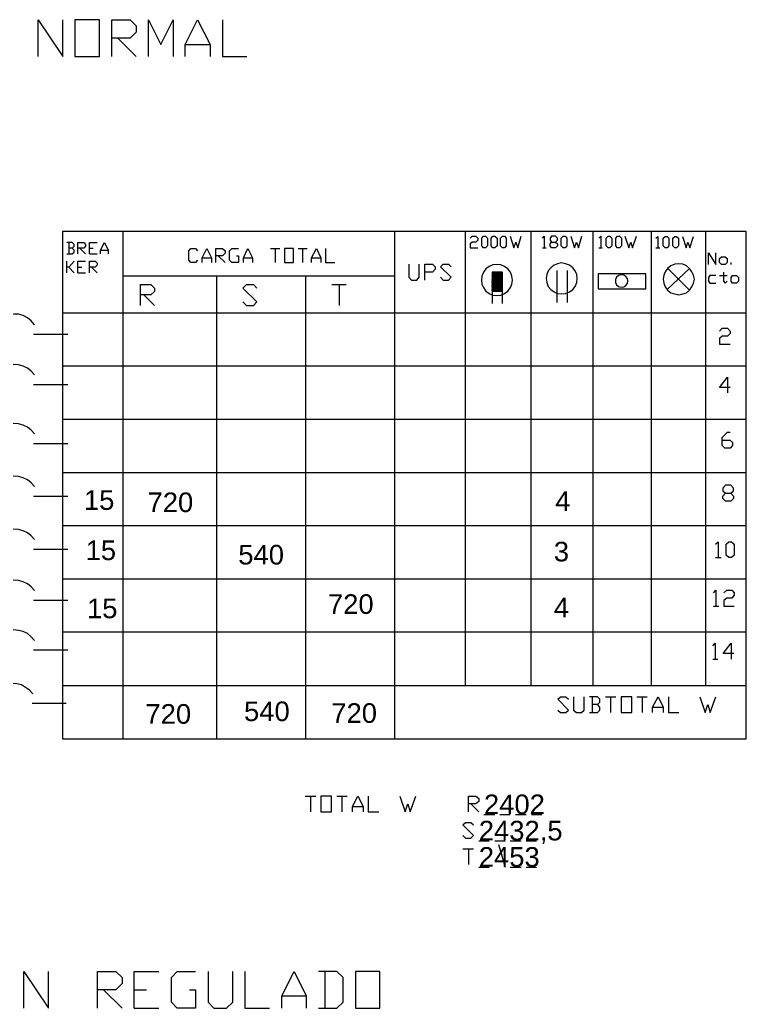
# Model space of a CAD drawing. Header units: millimetres. Extents: x -0.3 to 50, y -1 to 21.3.
# Drawn here: x 9.116 to 12.453, y 16.61 to 21.153 of the extents above; entities that cross this region are included whole.
import ezdxf

# ---------------------------------------------------------------- set-up
doc = ezdxf.new("R2010")
doc.units = ezdxf.units.MM
doc.header["$LTSCALE"] = 0.5
doc.layers.add('TABLA', color=7, linetype='Continuous')
doc.styles.get("Standard").update_dxf_attribs({"font": 'arial.ttf'})

msp = doc.modelspace()

# ---------------------------------------------------------------- linework, layer by layer
at = {"layer": 'TABLA', "color": 7, "linetype": 'Continuous', "lineweight": 18, "true_color": 0x000007}
for p, q in [((9.5663, 21.0684), (9.6506, 20.9841)), ((9.8759, 21.0391), (9.9895, 21.0391)), ((9.5895, 20.1799), (9.5895, 17.8479)), ((10.8371, 20.1799), (10.8371, 17.8479)), ((11.1613, 20.1799), (11.1613, 18.0934)), ((11.4636, 20.1799), (11.4636, 18.0934)), ((11.7475, 20.1799), (11.7475, 18.0934)), ((12.0168, 20.1799), (12.0168, 18.0934)), ((12.2659, 20.1799), (12.2659, 18.0934)), ((9.3404, 20.1286), (9.3404, 20.0773)), ((9.3917, 20.103), (9.4173, 20.0773)), ((9.4356, 20.103), (9.4521, 20.103)), ((9.4869, 20.0938), (9.5217, 20.0938)), ((10.2673, 20.1011), (10.3095, 20.1011)), ((10.2893, 20.1011), (10.2893, 20.037)), ((10.3937, 20.1011), (10.4359, 20.1011)), ((10.4139, 20.1011), (10.4139, 20.037)), ((11.5167, 20.1048), (11.5332, 20.1048)), ((11.775, 20.1048), (11.7915, 20.1048)), ((12.037, 20.1048), (12.0553, 20.1048)), ((9.3312, 19.9894), (9.3312, 20.0425)), ((9.4356, 20.0773), (9.4705, 20.0773)), ((9.9541, 20.059), (9.9962, 20.059)), ((10.0274, 20.0682), (10.0585, 20.037)), ((10.1428, 20.059), (10.1849, 20.059)), ((10.456, 20.059), (10.4982, 20.059)), ((12.3832, 20.0279), (12.3832, 20.037)), ((9.3404, 20.015), (9.366, 19.9894)), ((9.3825, 20.015), (9.4008, 20.015)), ((9.4448, 20.015), (9.4705, 19.9894)), ((11.2859, 19.9931), (11.2877, 19.9931)), ((11.2859, 19.9912), (11.2877, 19.9931)), ((11.2859, 19.9931), (11.2859, 19.8483)), ((11.2859, 19.9894), (11.2877, 19.9912)), ((11.2895, 19.9931), (11.2914, 19.9931)), ((11.2895, 19.9912), (11.2914, 19.9912)), ((11.2914, 19.9912), (11.2932, 19.9931)), ((11.2932, 19.9894), (11.295, 19.9912)), ((11.2969, 19.9912), (11.2969, 19.9931)), ((11.2987, 19.9931), (11.3005, 19.9931)), ((11.2987, 19.9894), (11.3005, 19.9931)), ((11.3005, 19.9912), (11.3024, 19.9931)), ((11.3024, 19.9894), (11.3042, 19.9912)), ((11.306, 19.9931), (11.3079, 19.9931)), ((11.306, 19.9912), (11.3079, 19.9912)), ((11.3079, 19.9931), (11.3097, 19.9931)), ((11.3079, 19.9912), (11.3097, 19.9931)), ((11.3097, 19.9912), (11.3115, 19.9931)), ((11.3097, 19.9894), (11.3115, 19.9912)), ((11.3115, 19.9894), (11.3134, 19.9912)), ((11.3134, 19.9912), (11.3134, 19.9931)), ((11.3152, 19.9931), (11.317, 19.9931)), ((11.3152, 19.9894), (11.317, 19.9931)), ((11.3152, 19.9912), (11.317, 19.9912)), ((11.317, 19.9912), (11.3189, 19.9931)), ((11.3189, 19.9894), (11.3207, 19.9912)), ((11.3225, 19.9912), (11.3225, 19.9931)), ((11.3243, 19.9931), (11.3262, 19.9931)), ((11.3243, 19.9894), (11.3262, 19.9931)), ((11.3262, 19.9912), (11.328, 19.9931)), ((11.3262, 19.9876), (11.328, 19.9912)), ((11.328, 19.9894), (11.3298, 19.9912)), ((11.3298, 19.9912), (11.3298, 19.9931)), ((11.3317, 19.9931), (11.3335, 19.9931)), ((11.3317, 19.9931), (11.3317, 19.8483)), ((11.3317, 19.9912), (11.3335, 19.9912)), ((11.3317, 19.9894), (11.3317, 19.9912)), ((11.5826, 20.0004), (11.5826, 19.8538)), ((11.6303, 20.0004), (11.6303, 19.8538)), ((12.0901, 19.9125), (12.1927, 20.0096)), ((12.0919, 20.0114), (12.1927, 19.9106)), ((9.3825, 19.9894), (9.4173, 19.9894)), ((10.8371, 19.9747), (9.5895, 19.9747)), ((10.02, 19.9747), (10.02, 17.8479)), ((10.4285, 19.9747), (10.4285, 17.8479)), ((11.2859, 19.9857), (11.2877, 19.9857)), ((11.2859, 19.9839), (11.2877, 19.9839)), ((11.2859, 19.9821), (11.2895, 19.9839)), ((11.2859, 19.9802), (11.2877, 19.9821)), ((11.2859, 19.9766), (11.2877, 19.9766)), ((11.2859, 19.9729), (11.2877, 19.9747)), ((11.2859, 19.9711), (11.2877, 19.9729)), ((11.2859, 19.9692), (11.2877, 19.9692)), ((11.2859, 19.9674), (11.2877, 19.9674)), ((11.2859, 19.9656), (11.2895, 19.9674)), ((11.2859, 19.9638), (11.2877, 19.9656)), ((11.2859, 19.9601), (11.2877, 19.9601)), ((11.2859, 19.9564), (11.2859, 19.9583)), ((11.2859, 19.9564), (11.2895, 19.9583)), ((11.2859, 19.9546), (11.2877, 19.9564)), ((11.2859, 19.9509), (11.2877, 19.9528)), ((11.2859, 19.9491), (11.2859, 19.9509)), ((11.2859, 19.9473), (11.2877, 19.9491)), ((11.2859, 19.9436), (11.2877, 19.9473)), ((11.2877, 19.9876), (11.2895, 19.9894)), ((11.2877, 19.9784), (11.2895, 19.9802)), ((11.2877, 19.9766), (11.2895, 19.9766)), ((11.2877, 19.9711), (11.2895, 19.9729)), ((11.2877, 19.9692), (11.2895, 19.9711)), ((11.2877, 19.9619), (11.2895, 19.9638)), ((11.2877, 19.9601), (11.2895, 19.9601)), ((11.2877, 19.9546), (11.2914, 19.9564)), ((11.2877, 19.9528), (11.2895, 19.9546)), ((11.2877, 19.9509), (11.2895, 19.9509)), ((11.2877, 19.9454), (11.2895, 19.9473)), ((11.2877, 19.9418), (11.2895, 19.9454)), ((11.2895, 19.9857), (11.2914, 19.9876)), ((11.2895, 19.9766), (11.2914, 19.9784)), ((11.2895, 19.9747), (11.2914, 19.9747)), ((11.2895, 19.9692), (11.2914, 19.9711)), ((11.2895, 19.9674), (11.2914, 19.9692)), ((11.2895, 19.9656), (11.2914, 19.9656)), ((11.2895, 19.9601), (11.2914, 19.9619)), ((11.2895, 19.9528), (11.2932, 19.9546)), ((11.2895, 19.9509), (11.2914, 19.9528)), ((11.2895, 19.9491), (11.2914, 19.9491)), ((11.2895, 19.9473), (11.2914, 19.9491)), ((11.2895, 19.9436), (11.2914, 19.9454)), ((11.2914, 19.9894), (11.2932, 19.9894)), ((11.2914, 19.9839), (11.2932, 19.9857)), ((11.2914, 19.9747), (11.2932, 19.9766)), ((11.2914, 19.9729), (11.2932, 19.9729)), ((11.2914, 19.9674), (11.2932, 19.9692)), ((11.2914, 19.9656), (11.2932, 19.9674)), ((11.2914, 19.9638), (11.2932, 19.9638)), ((11.2914, 19.9583), (11.2932, 19.9601)), ((11.2914, 19.9509), (11.295, 19.9528)), ((11.2914, 19.9491), (11.2932, 19.9509)), ((11.2914, 19.9473), (11.2932, 19.9473)), ((11.2914, 19.9454), (11.2932, 19.9473)), ((11.2932, 19.9876), (11.295, 19.9876)), ((11.2932, 19.9821), (11.295, 19.9839)), ((11.2932, 19.9729), (11.295, 19.9747)), ((11.2932, 19.9711), (11.295, 19.9711)), ((11.2932, 19.9656), (11.295, 19.9674)), ((11.2932, 19.9638), (11.295, 19.9656)), ((11.2932, 19.9619), (11.295, 19.9619)), ((11.2932, 19.9564), (11.295, 19.9583)), ((11.2932, 19.9491), (11.2969, 19.9509)), ((11.2932, 19.9473), (11.295, 19.9491)), ((11.2932, 19.9454), (11.295, 19.9454)), ((11.2932, 19.9436), (11.295, 19.9454)), ((11.295, 19.9876), (11.2969, 19.9894)), ((11.295, 19.9857), (11.2969, 19.9857)), ((11.295, 19.9802), (11.2969, 19.9821)), ((11.295, 19.9711), (11.2969, 19.9729)), ((11.295, 19.9692), (11.2969, 19.9692)), ((11.295, 19.9638), (11.2969, 19.9656)), ((11.295, 19.9601), (11.2969, 19.9638)), ((11.295, 19.9546), (11.2969, 19.9564)), ((11.295, 19.9473), (11.2987, 19.9491)), ((11.295, 19.9436), (11.2969, 19.9473)), ((11.2969, 19.9857), (11.2987, 19.9876)), ((11.2969, 19.9839), (11.2987, 19.9839)), ((11.2969, 19.9784), (11.2987, 19.9802)), ((11.2969, 19.9692), (11.2987, 19.9711)), ((11.2969, 19.9674), (11.2987, 19.9674)), ((11.2969, 19.9619), (11.2987, 19.9638)), ((11.2969, 19.9583), (11.2987, 19.9619)), ((11.2969, 19.9528), (11.2987, 19.9546)), ((11.2969, 19.9454), (11.3005, 19.9473)), ((11.2969, 19.9418), (11.2987, 19.9454)), ((11.2987, 19.9839), (11.3005, 19.9857)), ((11.2987, 19.9821), (11.3005, 19.9821)), ((11.2987, 19.9766), (11.3005, 19.9784)), ((11.2987, 19.9674), (11.3005, 19.9692)), ((11.2987, 19.9656), (11.3005, 19.9656)), ((11.2987, 19.9601), (11.3005, 19.9619)), ((11.2987, 19.9564), (11.3005, 19.9601)), ((11.2987, 19.9509), (11.3005, 19.9528)), ((11.2987, 19.9436), (11.3024, 19.9454)), ((11.3005, 19.9821), (11.3024, 19.9839)), ((11.3005, 19.9802), (11.3024, 19.9802)), ((11.3005, 19.9747), (11.3024, 19.9766)), ((11.3005, 19.9656), (11.3024, 19.9674)), ((11.3005, 19.9638), (11.3024, 19.9638)), ((11.3005, 19.9583), (11.3024, 19.9601)), ((11.3005, 19.9546), (11.3024, 19.9583)), ((11.3005, 19.9491), (11.3024, 19.9509)), ((11.3024, 19.9802), (11.3042, 19.9821)), ((11.3024, 19.9784), (11.3042, 19.9784)), ((11.3024, 19.9729), (11.3042, 19.9747)), ((11.3024, 19.9692), (11.3042, 19.9729)), ((11.3024, 19.9638), (11.3042, 19.9656)), ((11.3024, 19.9619), (11.3042, 19.9619)), ((11.3024, 19.9564), (11.306, 19.9583)), ((11.3024, 19.9528), (11.3042, 19.9564)), ((11.3024, 19.9473), (11.3042, 19.9491)), ((11.3024, 19.9436), (11.3042, 19.9473)), ((11.3042, 19.9876), (11.306, 19.9894)), ((11.3042, 19.9802), (11.3079, 19.9821)), ((11.3042, 19.9784), (11.306, 19.9802)), ((11.3042, 19.9766), (11.306, 19.9766)), ((11.3042, 19.9711), (11.306, 19.9729)), ((11.3042, 19.9674), (11.306, 19.9711)), ((11.3042, 19.9619), (11.306, 19.9638)), ((11.3042, 19.9601), (11.306, 19.9601)), ((11.3042, 19.9583), (11.306, 19.9601)), ((11.3042, 19.9546), (11.3079, 19.9564)), ((11.3042, 19.9509), (11.306, 19.9546)), ((11.3042, 19.9454), (11.306, 19.9473)), ((11.306, 19.9857), (11.3079, 19.9876)), ((11.306, 19.9784), (11.3097, 19.9802)), ((11.306, 19.9766), (11.3079, 19.9784)), ((11.306, 19.9747), (11.3079, 19.9747)), ((11.306, 19.9729), (11.3079, 19.9747)), ((11.306, 19.9692), (11.3079, 19.9711)), ((11.306, 19.9656), (11.3079, 19.9692)), ((11.306, 19.9619), (11.3097, 19.9638)), ((11.306, 19.9601), (11.3079, 19.9619)), ((11.306, 19.9564), (11.3079, 19.9583)), ((11.306, 19.9528), (11.3097, 19.9546)), ((11.306, 19.9491), (11.3079, 19.9528)), ((11.306, 19.9473), (11.3079, 19.9491)), ((11.306, 19.9454), (11.3079, 19.9454)), ((11.306, 19.9436), (11.3079, 19.9454)), ((11.3079, 19.9894), (11.3097, 19.9894)), ((11.3079, 19.9839), (11.3097, 19.9857)), ((11.3079, 19.9766), (11.3115, 19.9784)), ((11.3079, 19.9747), (11.3097, 19.9766)), ((11.3079, 19.9729), (11.3097, 19.9729)), ((11.3079, 19.9711), (11.3097, 19.9729)), ((11.3079, 19.9674), (11.3097, 19.9692)), ((11.3079, 19.9638), (11.3097, 19.9674)), ((11.3079, 19.9601), (11.3115, 19.9619)), ((11.3079, 19.9583), (11.3097, 19.9601)), ((11.3079, 19.9546), (11.3097, 19.9564)), ((11.3079, 19.9509), (11.3115, 19.9528)), ((11.3079, 19.9473), (11.3097, 19.9509)), ((11.3079, 19.9454), (11.3097, 19.9473)), ((11.3097, 19.9876), (11.3115, 19.9876)), ((11.3097, 19.9821), (11.3115, 19.9839)), ((11.3097, 19.9747), (11.3134, 19.9766)), ((11.3097, 19.9729), (11.3115, 19.9747)), ((11.3097, 19.9711), (11.3115, 19.9711)), ((11.3097, 19.9692), (11.3115, 19.9711)), ((11.3097, 19.9656), (11.3115, 19.9674)), ((11.3097, 19.9619), (11.3115, 19.9656)), ((11.3097, 19.9583), (11.3134, 19.9601)), ((11.3097, 19.9564), (11.3115, 19.9583)), ((11.3097, 19.9528), (11.3115, 19.9546)), ((11.3097, 19.9491), (11.3134, 19.9509)), ((11.3097, 19.9454), (11.3115, 19.9491)), ((11.3097, 19.9436), (11.3115, 19.9454)), ((11.3115, 19.9876), (11.3134, 19.9894)), ((11.3115, 19.9857), (11.3134, 19.9857)), ((11.3115, 19.9802), (11.3134, 19.9821)), ((11.3115, 19.9729), (11.3152, 19.9747)), ((11.3115, 19.9711), (11.3134, 19.9729)), ((11.3115, 19.9692), (11.3134, 19.9692)), ((11.3115, 19.9674), (11.3134, 19.9692)), ((11.3115, 19.9638), (11.3134, 19.9656)), ((11.3115, 19.9601), (11.3134, 19.9638)), ((11.3115, 19.9564), (11.3152, 19.9583)), ((11.3115, 19.9546), (11.3134, 19.9564)), ((11.3115, 19.9509), (11.3134, 19.9528)), ((11.3115, 19.9473), (11.3152, 19.9491)), ((11.3115, 19.9436), (11.3134, 19.9473)), ((11.3134, 19.9876), (11.3152, 19.9894)), ((11.3134, 19.9857), (11.3152, 19.9876)), ((11.3134, 19.9839), (11.3152, 19.9839)), ((11.3134, 19.9784), (11.3152, 19.9802)), ((11.3134, 19.9711), (11.317, 19.9729)), ((11.3134, 19.9692), (11.3152, 19.9711)), ((11.3134, 19.9674), (11.3152, 19.9674)), ((11.3134, 19.9656), (11.3152, 19.9674)), ((11.3134, 19.9619), (11.3152, 19.9638)), ((11.3134, 19.9583), (11.3152, 19.9619)), ((11.3134, 19.9546), (11.317, 19.9564)), ((11.3134, 19.9528), (11.3152, 19.9546)), ((11.3134, 19.9491), (11.3152, 19.9509)), ((11.3134, 19.9454), (11.317, 19.9473)), ((11.3134, 19.9418), (11.3152, 19.9454)), ((11.3152, 19.9857), (11.317, 19.9876)), ((11.3152, 19.9839), (11.317, 19.9857)), ((11.3152, 19.9821), (11.317, 19.9821)), ((11.3152, 19.9766), (11.317, 19.9784)), ((11.3152, 19.9692), (11.3189, 19.9711)), ((11.3152, 19.9674), (11.317, 19.9692)), ((11.3152, 19.9656), (11.317, 19.9656)), ((11.3152, 19.9638), (11.317, 19.9656)), ((11.3152, 19.9601), (11.317, 19.9619)), ((11.3152, 19.9564), (11.317, 19.9601)), ((11.3152, 19.9528), (11.3189, 19.9546)), ((11.3152, 19.9509), (11.317, 19.9528)), ((11.3152, 19.9473), (11.317, 19.9491)), ((11.3152, 19.9436), (11.3189, 19.9454)), ((11.317, 19.9894), (11.3189, 19.9894)), ((11.317, 19.9839), (11.3189, 19.9857)), ((11.317, 19.9821), (11.3189, 19.9839)), ((11.317, 19.9802), (11.3189, 19.9802)), ((11.317, 19.9747), (11.3189, 19.9766)), ((11.317, 19.9674), (11.3207, 19.9692)), ((11.317, 19.9656), (11.3189, 19.9674)), ((11.317, 19.9638), (11.3189, 19.9638)), ((11.317, 19.9619), (11.3189, 19.9638)), ((11.317, 19.9583), (11.3189, 19.9601)), ((11.317, 19.9546), (11.3189, 19.9583)), ((11.317, 19.9509), (11.3207, 19.9528)), ((11.317, 19.9491), (11.3189, 19.9509)), ((11.317, 19.9454), (11.3189, 19.9473)), ((11.3189, 19.9876), (11.3207, 19.9876)), ((11.3189, 19.9821), (11.3207, 19.9839)), ((11.3189, 19.9784), (11.3207, 19.9821)), ((11.3189, 19.9729), (11.3207, 19.9747)), ((11.3189, 19.9656), (11.3225, 19.9674)), ((11.3189, 19.9638), (11.3207, 19.9656)), ((11.3189, 19.9619), (11.3207, 19.9619)), ((11.3189, 19.9601), (11.3207, 19.9619)), ((11.3189, 19.9564), (11.3207, 19.9583)), ((11.3189, 19.9528), (11.3207, 19.9564)), ((11.3189, 19.9491), (11.3225, 19.9509)), ((11.3189, 19.9473), (11.3207, 19.9491)), ((11.3189, 19.9436), (11.3207, 19.9454)), ((11.3207, 19.9876), (11.3225, 19.9894)), ((11.3207, 19.9857), (11.3225, 19.9857)), ((11.3207, 19.9802), (11.3243, 19.9821)), ((11.3207, 19.9766), (11.3225, 19.9802)), ((11.3207, 19.9711), (11.3225, 19.9729)), ((11.3207, 19.9674), (11.3225, 19.9711)), ((11.3207, 19.9638), (11.3243, 19.9656)), ((11.3207, 19.9601), (11.3225, 19.9638)), ((11.3207, 19.9583), (11.3225, 19.9601)), ((11.3207, 19.9509), (11.3225, 19.9546)), ((11.3207, 19.9473), (11.3243, 19.9491)), ((11.3225, 19.9857), (11.3243, 19.9876)), ((11.3225, 19.9839), (11.3243, 19.9839)), ((11.3225, 19.9784), (11.3262, 19.9802)), ((11.3225, 19.9747), (11.3243, 19.9784)), ((11.3225, 19.9692), (11.3243, 19.9711)), ((11.3225, 19.9656), (11.3243, 19.9692)), ((11.3225, 19.9619), (11.3262, 19.9638)), ((11.3225, 19.9583), (11.3243, 19.9619)), ((11.3225, 19.9564), (11.3243, 19.9583)), ((11.3225, 19.9491), (11.3243, 19.9528)), ((11.3225, 19.9454), (11.3243, 19.9454)), ((11.3243, 19.9839), (11.3262, 19.9857)), ((11.3243, 19.9766), (11.328, 19.9784)), ((11.3243, 19.9729), (11.3262, 19.9766)), ((11.3243, 19.9711), (11.3262, 19.9729)), ((11.3243, 19.9674), (11.3262, 19.9692)), ((11.3243, 19.9638), (11.3262, 19.9674)), ((11.3243, 19.9601), (11.328, 19.9619)), ((11.3243, 19.9546), (11.3262, 19.9564)), ((11.3243, 19.9473), (11.3262, 19.9509)), ((11.3243, 19.9454), (11.3262, 19.9473)), ((11.3262, 19.9821), (11.328, 19.9839)), ((11.3262, 19.9747), (11.3298, 19.9766)), ((11.3262, 19.9711), (11.328, 19.9747)), ((11.3262, 19.9692), (11.328, 19.9711)), ((11.3262, 19.9656), (11.328, 19.9674)), ((11.3262, 19.9619), (11.328, 19.9656)), ((11.3262, 19.9583), (11.3298, 19.9601)), ((11.3262, 19.9528), (11.328, 19.9546)), ((11.3262, 19.9454), (11.328, 19.9491)), ((11.3262, 19.9436), (11.328, 19.9454)), ((11.328, 19.9857), (11.3298, 19.9894)), ((11.328, 19.9802), (11.3298, 19.9821)), ((11.328, 19.9766), (11.3298, 19.9784)), ((11.328, 19.9729), (11.3317, 19.9747)), ((11.328, 19.9692), (11.3298, 19.9729)), ((11.328, 19.9674), (11.3298, 19.9692)), ((11.328, 19.9638), (11.3298, 19.9656)), ((11.328, 19.9601), (11.3298, 19.9638)), ((11.328, 19.9564), (11.3317, 19.9583)), ((11.328, 19.9509), (11.3298, 19.9528)), ((11.328, 19.9473), (11.3317, 19.9491)), ((11.328, 19.9436), (11.3298, 19.9473)), ((11.3298, 19.9876), (11.3317, 19.9894)), ((11.3298, 19.9839), (11.3317, 19.9876)), ((11.3298, 19.9802), (11.3317, 19.9821)), ((11.3298, 19.9784), (11.3317, 19.9802)), ((11.3298, 19.9747), (11.3317, 19.9766)), ((11.3298, 19.9711), (11.3317, 19.9729)), ((11.3298, 19.9674), (11.3317, 19.9711)), ((11.3298, 19.9656), (11.3317, 19.9674)), ((11.3298, 19.9619), (11.3317, 19.9619)), ((11.3298, 19.9583), (11.3317, 19.9601)), ((11.3298, 19.9546), (11.3317, 19.9546)), ((11.3298, 19.9491), (11.3317, 19.9509)), ((11.3298, 19.9454), (11.3317, 19.9454)), ((11.3317, 19.9857), (11.3335, 19.9857)), ((11.3317, 19.9821), (11.3317, 19.9839)), ((11.3317, 19.9729), (11.3317, 19.9747)), ((11.3317, 19.9656), (11.3317, 19.9674)), ((11.3317, 19.9638), (11.3335, 19.9638)), ((11.3317, 19.9564), (11.3335, 19.9564)), ((11.3317, 19.9473), (11.3335, 19.9473)), ((12.3301, 19.9766), (12.3649, 19.9766)), ((10.5494, 19.9363), (10.6154, 19.9363)), ((10.5824, 19.9363), (10.5824, 19.8392)), ((11.2859, 19.9418), (11.2877, 19.9436)), ((11.2859, 19.9399), (11.2859, 19.9418)), ((11.2859, 19.9399), (11.2895, 19.9418)), ((11.2859, 19.9381), (11.2877, 19.9399)), ((11.2859, 19.9381), (11.2877, 19.9381)), ((11.2859, 19.9344), (11.2877, 19.9363)), ((11.2859, 19.9326), (11.2859, 19.9344)), ((11.2859, 19.9308), (11.2859, 19.9326)), ((11.2859, 19.9308), (11.2895, 19.9326)), ((11.2859, 19.9271), (11.2877, 19.9308)), ((11.2859, 19.9253), (11.2877, 19.9271)), ((11.2859, 19.9235), (11.2859, 19.9253)), ((11.2859, 19.9235), (11.2895, 19.9253)), ((11.2859, 19.9216), (11.2877, 19.9235)), ((11.2859, 19.9216), (11.2877, 19.9216)), ((11.2859, 19.9198), (11.2877, 19.9198)), ((11.2859, 19.918), (11.2877, 19.9198)), ((11.2859, 19.9161), (11.2877, 19.918)), ((11.2859, 19.9143), (11.2859, 19.9161)), ((11.2859, 19.9143), (11.2895, 19.9161)), ((11.2859, 19.9106), (11.2877, 19.9143)), ((11.2859, 19.9125), (11.2877, 19.9125)), ((11.2859, 19.9088), (11.2877, 19.9106)), ((11.2859, 19.907), (11.2859, 19.9088)), ((11.2859, 19.907), (11.2877, 19.907)), ((11.2859, 19.9051), (11.2877, 19.9051)), ((11.2877, 19.9381), (11.2914, 19.9399)), ((11.2877, 19.9363), (11.2895, 19.9381)), ((11.2877, 19.9344), (11.2895, 19.9344)), ((11.2877, 19.9326), (11.2895, 19.9344)), ((11.2877, 19.9289), (11.2914, 19.9308)), ((11.2877, 19.9253), (11.2895, 19.9289)), ((11.2877, 19.9216), (11.2895, 19.9216)), ((11.2877, 19.9198), (11.2895, 19.9216)), ((11.2877, 19.9161), (11.2895, 19.918)), ((11.2877, 19.9125), (11.2914, 19.9143)), ((11.2877, 19.9088), (11.2895, 19.9125)), ((11.2877, 19.907), (11.2895, 19.9088)), ((11.2895, 19.9399), (11.2914, 19.9436)), ((11.2895, 19.9363), (11.2932, 19.9381)), ((11.2895, 19.9344), (11.2914, 19.9363)), ((11.2895, 19.9308), (11.2914, 19.9326)), ((11.2895, 19.9271), (11.2932, 19.9289)), ((11.2895, 19.9235), (11.2914, 19.9271)), ((11.2895, 19.9216), (11.2914, 19.9235)), ((11.2895, 19.9198), (11.2914, 19.9198)), ((11.2895, 19.918), (11.2914, 19.9198)), ((11.2895, 19.9143), (11.2914, 19.9161)), ((11.2895, 19.9106), (11.2932, 19.9125)), ((11.2895, 19.9051), (11.2914, 19.907)), ((11.2914, 19.9418), (11.2932, 19.9436)), ((11.2914, 19.9381), (11.2932, 19.9418)), ((11.2914, 19.9344), (11.295, 19.9363)), ((11.2914, 19.9326), (11.2932, 19.9344)), ((11.2914, 19.9289), (11.2932, 19.9308)), ((11.2914, 19.9253), (11.295, 19.9271)), ((11.2914, 19.9216), (11.2932, 19.9253)), ((11.2914, 19.9198), (11.2932, 19.9216)), ((11.2914, 19.918), (11.2932, 19.918)), ((11.2914, 19.9161), (11.2932, 19.918)), ((11.2914, 19.9125), (11.2932, 19.9143)), ((11.2914, 19.9088), (11.295, 19.9106)), ((11.2914, 19.9051), (11.2932, 19.9088)), ((11.2932, 19.9399), (11.295, 19.9418)), ((11.2932, 19.9363), (11.295, 19.9399)), ((11.2932, 19.9326), (11.2969, 19.9344)), ((11.2932, 19.9308), (11.295, 19.9326)), ((11.2932, 19.9271), (11.295, 19.9289)), ((11.2932, 19.9198), (11.295, 19.9235)), ((11.2932, 19.918), (11.295, 19.9198)), ((11.2932, 19.9161), (11.295, 19.9161)), ((11.2932, 19.9143), (11.295, 19.9161)), ((11.2932, 19.9106), (11.295, 19.9125)), ((11.2932, 19.9051), (11.295, 19.9051)), ((11.295, 19.9418), (11.2969, 19.9436)), ((11.295, 19.9381), (11.2969, 19.9399)), ((11.295, 19.9344), (11.2969, 19.9381)), ((11.295, 19.9308), (11.2987, 19.9326)), ((11.295, 19.9289), (11.2969, 19.9308)), ((11.295, 19.9253), (11.2969, 19.9271)), ((11.295, 19.918), (11.2969, 19.9216)), ((11.295, 19.9161), (11.2969, 19.918)), ((11.295, 19.9143), (11.2969, 19.9143)), ((11.295, 19.9125), (11.2969, 19.9143)), ((11.295, 19.9088), (11.2969, 19.9106)), ((11.295, 19.9051), (11.295, 19.907)), ((11.2969, 19.9399), (11.2987, 19.9418)), ((11.2969, 19.9363), (11.2987, 19.9381)), ((11.2969, 19.9326), (11.2987, 19.9363)), ((11.2969, 19.9289), (11.3005, 19.9308)), ((11.2969, 19.9235), (11.2987, 19.9253)), ((11.2969, 19.9161), (11.2987, 19.9198)), ((11.2969, 19.9143), (11.2987, 19.9161)), ((11.2969, 19.9125), (11.2987, 19.9125)), ((11.2969, 19.907), (11.2987, 19.9088)), ((11.2987, 19.9399), (11.3005, 19.9436)), ((11.2987, 19.9381), (11.3005, 19.9399)), ((11.2987, 19.9344), (11.3005, 19.9363)), ((11.2987, 19.9308), (11.3005, 19.9344)), ((11.2987, 19.9271), (11.3024, 19.9289)), ((11.2987, 19.9216), (11.3005, 19.9235)), ((11.2987, 19.9143), (11.3005, 19.918)), ((11.2987, 19.9125), (11.3005, 19.9143)), ((11.2987, 19.9106), (11.3005, 19.9106)), ((11.2987, 19.9051), (11.3005, 19.907)), ((11.3005, 19.9418), (11.3042, 19.9436)), ((11.3005, 19.9381), (11.3024, 19.9418)), ((11.3005, 19.9363), (11.3024, 19.9381)), ((11.3005, 19.9326), (11.3024, 19.9344)), ((11.3005, 19.9289), (11.3024, 19.9326)), ((11.3005, 19.9253), (11.3042, 19.9271)), ((11.3005, 19.9198), (11.3024, 19.9216)), ((11.3005, 19.9125), (11.3024, 19.9161)), ((11.3005, 19.9106), (11.3024, 19.9125)), ((11.3005, 19.9088), (11.3024, 19.9088)), ((11.3005, 19.9051), (11.3024, 19.9088)), ((11.3024, 19.9399), (11.306, 19.9418)), ((11.3024, 19.9363), (11.3042, 19.9399)), ((11.3024, 19.9344), (11.3042, 19.9363)), ((11.3024, 19.9271), (11.3042, 19.9308)), ((11.3024, 19.9235), (11.306, 19.9253)), ((11.3024, 19.918), (11.3042, 19.9198)), ((11.3024, 19.9106), (11.3042, 19.9143)), ((11.3024, 19.9088), (11.3042, 19.9106)), ((11.3024, 19.907), (11.3042, 19.907)), ((11.3024, 19.9051), (11.3042, 19.9051)), ((11.3042, 19.9418), (11.306, 19.9436)), ((11.3042, 19.9381), (11.3079, 19.9399)), ((11.3042, 19.9344), (11.306, 19.9381)), ((11.3042, 19.9326), (11.306, 19.9344)), ((11.3042, 19.9253), (11.306, 19.9289)), ((11.3042, 19.9216), (11.306, 19.9216)), ((11.3042, 19.9161), (11.306, 19.918)), ((11.3042, 19.9088), (11.306, 19.9125)), ((11.3042, 19.907), (11.306, 19.9088)), ((11.306, 19.9399), (11.3079, 19.9418)), ((11.306, 19.9363), (11.3097, 19.9381)), ((11.306, 19.9308), (11.3079, 19.9326)), ((11.306, 19.9235), (11.3079, 19.9253)), ((11.306, 19.9216), (11.3079, 19.9235)), ((11.306, 19.9198), (11.3079, 19.9198)), ((11.306, 19.9143), (11.3079, 19.9161)), ((11.306, 19.9051), (11.3079, 19.907)), ((11.3079, 19.9436), (11.3097, 19.9436)), ((11.3079, 19.9418), (11.3097, 19.9436)), ((11.3079, 19.9381), (11.3097, 19.9399)), ((11.3079, 19.9344), (11.3115, 19.9363)), ((11.3079, 19.9289), (11.3097, 19.9308)), ((11.3079, 19.9271), (11.3097, 19.9271)), ((11.3079, 19.9216), (11.3097, 19.9235)), ((11.3079, 19.9198), (11.3097, 19.9216)), ((11.3079, 19.918), (11.3097, 19.918)), ((11.3079, 19.9125), (11.3097, 19.9143)), ((11.3079, 19.9051), (11.3097, 19.907)), ((11.3097, 19.9418), (11.3115, 19.9418)), ((11.3097, 19.9399), (11.3115, 19.9418)), ((11.3097, 19.9363), (11.3115, 19.9381)), ((11.3097, 19.9326), (11.3134, 19.9344)), ((11.3097, 19.9271), (11.3115, 19.9289)), ((11.3097, 19.9253), (11.3115, 19.9253)), ((11.3097, 19.9198), (11.3115, 19.9216)), ((11.3097, 19.918), (11.3115, 19.9198)), ((11.3097, 19.9161), (11.3115, 19.9161)), ((11.3097, 19.9106), (11.3115, 19.9125)), ((11.3097, 19.9051), (11.3115, 19.9051)), ((11.3115, 19.9418), (11.3134, 19.9436)), ((11.3115, 19.9399), (11.3134, 19.9399)), ((11.3115, 19.9381), (11.3134, 19.9399)), ((11.3115, 19.9344), (11.3134, 19.9363)), ((11.3115, 19.9308), (11.3152, 19.9326)), ((11.3115, 19.9253), (11.3134, 19.9271)), ((11.3115, 19.9235), (11.3134, 19.9235)), ((11.3115, 19.918), (11.3134, 19.9198)), ((11.3115, 19.9161), (11.3134, 19.918)), ((11.3115, 19.9143), (11.3134, 19.9143)), ((11.3115, 19.9088), (11.3134, 19.9106)), ((11.3115, 19.9051), (11.3134, 19.9051)), ((11.3134, 19.9399), (11.3152, 19.9418)), ((11.3134, 19.9381), (11.3152, 19.9381)), ((11.3134, 19.9363), (11.3152, 19.9381)), ((11.3134, 19.9326), (11.3152, 19.9344)), ((11.3134, 19.9289), (11.317, 19.9308)), ((11.3134, 19.9235), (11.3152, 19.9253)), ((11.3134, 19.9216), (11.3152, 19.9216)), ((11.3134, 19.9161), (11.3152, 19.918)), ((11.3134, 19.9143), (11.3152, 19.9161)), ((11.3134, 19.9125), (11.3152, 19.9125)), ((11.3134, 19.907), (11.3152, 19.9088)), ((11.3152, 19.9399), (11.317, 19.9436)), ((11.3152, 19.9381), (11.317, 19.9399)), ((11.3152, 19.9363), (11.317, 19.9363)), ((11.3152, 19.9344), (11.317, 19.9363)), ((11.3152, 19.9308), (11.317, 19.9326)), ((11.3152, 19.9271), (11.3189, 19.9289)), ((11.3152, 19.9216), (11.317, 19.9235)), ((11.3152, 19.9198), (11.317, 19.9198)), ((11.3152, 19.9143), (11.317, 19.9161)), ((11.3152, 19.9125), (11.317, 19.9143)), ((11.3152, 19.9051), (11.317, 19.907)), ((11.317, 19.9381), (11.3189, 19.9418)), ((11.317, 19.9363), (11.3189, 19.9381)), ((11.317, 19.9344), (11.3189, 19.9344)), ((11.317, 19.9326), (11.3189, 19.9344)), ((11.317, 19.9289), (11.3189, 19.9308)), ((11.317, 19.9253), (11.3207, 19.9271)), ((11.317, 19.9198), (11.3189, 19.9216)), ((11.317, 19.918), (11.3189, 19.918)), ((11.317, 19.9125), (11.3189, 19.9143)), ((11.317, 19.9106), (11.3189, 19.9125)), ((11.317, 19.9051), (11.3189, 19.9088)), ((11.3189, 19.9363), (11.3207, 19.9399)), ((11.3189, 19.9344), (11.3207, 19.9363)), ((11.3189, 19.9326), (11.3207, 19.9326)), ((11.3189, 19.9308), (11.3207, 19.9326)), ((11.3189, 19.9271), (11.3207, 19.9289)), ((11.3189, 19.918), (11.3207, 19.9198)), ((11.3189, 19.9161), (11.3207, 19.9161)), ((11.3189, 19.9106), (11.3207, 19.9125)), ((11.3189, 19.9088), (11.3207, 19.9106)), ((11.3189, 19.9051), (11.3207, 19.9051)), ((11.3207, 19.9418), (11.3225, 19.9436)), ((11.3207, 19.9344), (11.3225, 19.9381)), ((11.3207, 19.9326), (11.3225, 19.9344)), ((11.3207, 19.9308), (11.3225, 19.9308)), ((11.3207, 19.9253), (11.3225, 19.9271)), ((11.3207, 19.9161), (11.3225, 19.918)), ((11.3207, 19.9143), (11.3225, 19.9143)), ((11.3207, 19.9088), (11.3225, 19.9106)), ((11.3207, 19.9051), (11.3207, 19.907)), ((11.3225, 19.9399), (11.3243, 19.9418)), ((11.3225, 19.9326), (11.3243, 19.9363)), ((11.3225, 19.9308), (11.3243, 19.9326)), ((11.3225, 19.9289), (11.3243, 19.9289)), ((11.3225, 19.9235), (11.3243, 19.9253)), ((11.3225, 19.9143), (11.3243, 19.9161)), ((11.3225, 19.907), (11.3243, 19.9088)), ((11.3243, 19.9436), (11.3262, 19.9436)), ((11.3243, 19.9381), (11.3262, 19.9399)), ((11.3243, 19.9289), (11.3262, 19.9308)), ((11.3243, 19.9271), (11.3262, 19.9271)), ((11.3243, 19.9216), (11.3262, 19.9235)), ((11.3243, 19.9125), (11.3262, 19.9143)), ((11.3243, 19.9051), (11.3262, 19.907)), ((11.3262, 19.9418), (11.328, 19.9418)), ((11.3262, 19.9363), (11.328, 19.9381)), ((11.3262, 19.9271), (11.328, 19.9289)), ((11.3262, 19.9253), (11.328, 19.9253)), ((11.3262, 19.9198), (11.328, 19.9216)), ((11.3262, 19.9106), (11.328, 19.9125)), ((11.328, 19.9418), (11.3298, 19.9436)), ((11.328, 19.9399), (11.3298, 19.9399)), ((11.328, 19.9344), (11.3298, 19.9363)), ((11.328, 19.9308), (11.3317, 19.9326)), ((11.328, 19.9253), (11.3298, 19.9271)), ((11.328, 19.9235), (11.3298, 19.9235)), ((11.328, 19.918), (11.3298, 19.9198)), ((11.328, 19.9088), (11.3298, 19.9106)), ((11.328, 19.9051), (11.3298, 19.9051)), ((11.3298, 19.9418), (11.3317, 19.9436)), ((11.3298, 19.9399), (11.3317, 19.9418)), ((11.3298, 19.9381), (11.3317, 19.9381)), ((11.3298, 19.9326), (11.3317, 19.9344)), ((11.3298, 19.9289), (11.3317, 19.9289)), ((11.3298, 19.9235), (11.3317, 19.9253)), ((11.3298, 19.9216), (11.3317, 19.9216)), ((11.3298, 19.9161), (11.3317, 19.918)), ((11.3298, 19.9143), (11.3317, 19.9161)), ((11.3298, 19.907), (11.3317, 19.9088)), ((11.3298, 19.9051), (11.3317, 19.907)), ((11.3317, 19.9399), (11.3335, 19.9399)), ((11.3317, 19.9381), (11.3335, 19.9381)), ((11.3317, 19.9308), (11.3335, 19.9308)), ((11.3317, 19.9216), (11.3335, 19.9216)), ((11.3317, 19.9143), (11.3335, 19.9143)), ((11.3317, 19.9125), (11.3335, 19.9125)), ((11.3317, 19.9051), (11.3335, 19.9051)), ((9.6848, 19.8886), (9.7342, 19.8392)), ((9.3111, 19.8062), (12.4528, 19.8062)), ((9.1792, 19.7073), (9.3367, 19.7073)), ((9.3111, 19.5626), (12.4528, 19.5626)), ((9.1792, 19.4765), (9.3367, 19.4765)), ((9.3111, 19.3171), (12.4528, 19.3171)), ((9.1792, 19.2053), (9.3367, 19.2053)), ((9.3111, 19.0716), (12.4528, 19.0716)), ((9.1792, 18.9635), (9.3367, 18.9635)), ((9.3111, 18.828), (12.4528, 18.828)), ((9.1792, 18.7199), (9.3367, 18.7199)), ((12.3117, 18.6814), (12.3374, 18.6814)), ((9.3111, 18.5825), (12.4528, 18.5825)), ((9.1792, 18.4854), (9.3367, 18.4854)), ((12.3026, 18.4579), (12.3264, 18.4579)), ((9.3111, 18.3388), (12.4528, 18.3388)), ((9.1792, 18.2564), (9.3367, 18.2564)), ((12.2989, 18.2143), (12.3227, 18.2143)), ((9.3111, 18.0934), (12.4528, 18.0934)), ((11.7457, 18.0402), (11.7457, 17.9688)), ((11.8061, 18.0402), (11.8538, 18.0402)), ((11.83, 18.0402), (11.83, 17.9688)), ((11.9509, 18.0402), (11.9985, 18.0402)), ((11.9747, 18.0402), (11.9747, 17.9688)), ((9.1719, 18.0109), (9.3294, 18.0109)), ((12.0223, 17.9926), (12.0718, 17.9926)), ((9.3294, 17.8479), (11.764, 17.8479)), ((10.4273, 17.5841), (10.4749, 17.5841)), ((10.4511, 17.5841), (10.4511, 17.5127)), ((10.572, 17.5841), (10.6197, 17.5841)), ((10.5958, 17.5841), (10.5958, 17.5127)), ((11.1875, 17.5493), (11.2242, 17.5127)), ((10.6435, 17.5365), (10.6929, 17.5365)), ((11.248, 17.4998), (11.2975, 17.4998)), ((11.3213, 17.4998), (11.3689, 17.4998)), ((11.3927, 17.4998), (11.4422, 17.4998)), ((11.466, 17.4998), (11.5136, 17.4998)), ((11.2242, 17.3789), (11.2718, 17.3789)), ((11.2975, 17.3789), (11.3451, 17.3789)), ((11.3143, 17.3626), (11.3451, 17.258)), ((11.3689, 17.3789), (11.4184, 17.3789)), ((11.4422, 17.3789), (11.4898, 17.3789)), ((11.1509, 17.3423), (11.2004, 17.3423)), ((11.1766, 17.3423), (11.1766, 17.2708)), ((11.2242, 17.258), (11.2718, 17.258)), ((11.3689, 17.258), (11.4184, 17.258)), ((11.4422, 17.258), (11.4898, 17.258)), ((10.5171, 16.7781), (10.5171, 16.6095)), ((9.5004, 16.6938), (9.5865, 16.6095)), ((9.6414, 16.6938), (9.6982, 16.6938)), ((10.3192, 16.6663), (10.431, 16.6663)), ((9.6414, 16.6095), (9.755, 16.6095))]:
    msp.add_line(p, q, dxfattribs=at)
for points in [[(9.1999, 20.9841), (9.1999, 21.1527), (9.3135, 20.9841), (9.3135, 21.1527)], [(9.5388, 20.9841), (9.5388, 21.1527), (9.6231, 21.1527), (9.6506, 21.1252), (9.6506, 21.0959), (9.6231, 21.0684), (9.5388, 21.0684)], [(9.7074, 20.9841), (9.7074, 21.1527), (9.7642, 21.0391), (9.8209, 21.1527), (9.8209, 20.9841)], [(9.8759, 20.9841), (9.8759, 21.0391), (9.9327, 21.1527), (9.9895, 21.0391), (9.9895, 20.9841)], [(10.0463, 21.1527), (10.0463, 20.9841), (10.158, 20.9841)], [(9.3569, 20.103), (9.366, 20.1121), (9.366, 20.1195), (9.3569, 20.1286), (9.3312, 20.1286)], [(9.3825, 20.0773), (9.3825, 20.1286), (9.41, 20.1286), (9.4173, 20.1195), (9.4173, 20.1121), (9.41, 20.103), (9.3825, 20.103)], [(9.4356, 20.0773), (9.4356, 20.1286), (9.4705, 20.1286)], [(9.4869, 20.0773), (9.4869, 20.0938), (9.5053, 20.1286), (9.5217, 20.0938), (9.5217, 20.0773)], [(11.1851, 20.1488), (11.1943, 20.1579), (11.2108, 20.1579), (11.2199, 20.1488), (11.2199, 20.1396), (11.2108, 20.1305), (11.1943, 20.1305), (11.1851, 20.1231), (11.1851, 20.1048), (11.2199, 20.1048)], [(11.3683, 20.1579), (11.3848, 20.1048), (11.394, 20.1305), (11.4031, 20.1048), (11.4196, 20.1579)], [(11.5167, 20.1488), (11.524, 20.1579), (11.524, 20.1048)], [(11.5588, 20.1048), (11.5515, 20.114), (11.5515, 20.1231), (11.5588, 20.1305), (11.5772, 20.1305), (11.5863, 20.1396), (11.5863, 20.1488), (11.5772, 20.1579), (11.5588, 20.1579), (11.5515, 20.1488), (11.5515, 20.1396), (11.5588, 20.1305)], [(11.5772, 20.1305), (11.5863, 20.1231), (11.5863, 20.114), (11.5772, 20.1048), (11.5588, 20.1048)], [(11.6468, 20.1579), (11.6633, 20.1048), (11.6724, 20.1305), (11.6816, 20.1048), (11.6981, 20.1579)], [(11.775, 20.1488), (11.7842, 20.1579), (11.7842, 20.1048)], [(11.8959, 20.1579), (11.9142, 20.1048), (11.9234, 20.1305), (11.9307, 20.1048), (11.949, 20.1579)], [(12.037, 20.1488), (12.0461, 20.1561), (12.0461, 20.1048)], [(12.1597, 20.1561), (12.1762, 20.1048), (12.1853, 20.1305), (12.1945, 20.1048), (12.211, 20.1561)], [(9.3312, 20.0773), (9.3569, 20.0773), (9.366, 20.0847), (9.366, 20.0938), (9.3569, 20.103), (9.3404, 20.103)], [(9.9321, 20.048), (9.9229, 20.037), (9.901, 20.037), (9.8918, 20.048), (9.8918, 20.0902), (9.901, 20.1011), (9.9229, 20.1011), (9.9321, 20.0902)], [(9.9541, 20.037), (9.9541, 20.059), (9.9742, 20.1011), (9.9962, 20.059), (9.9962, 20.037)], [(10.0164, 20.037), (10.0164, 20.1011), (10.0475, 20.1011), (10.0585, 20.0902), (10.0585, 20.0792), (10.0475, 20.0682), (10.0164, 20.0682)], [(10.1116, 20.0682), (10.1208, 20.0682), (10.1208, 20.037), (10.0896, 20.037), (10.0786, 20.048), (10.0786, 20.0902), (10.0896, 20.1011), (10.1208, 20.1011)], [(10.1428, 20.037), (10.1428, 20.059), (10.1629, 20.1011), (10.1849, 20.059), (10.1849, 20.037)], [(10.456, 20.037), (10.456, 20.059), (10.478, 20.1011), (10.4982, 20.059), (10.4982, 20.037)], [(10.5201, 20.1011), (10.5201, 20.037), (10.5623, 20.037)], [(12.2788, 20.0279), (12.2788, 20.081), (12.3136, 20.0279), (12.3136, 20.081)], [(9.366, 20.0425), (9.3404, 20.015), (9.3312, 20.015)], [(9.3825, 19.9894), (9.3825, 20.0425), (9.4173, 20.0425)], [(9.4356, 19.9894), (9.4356, 20.0425), (9.4613, 20.0425), (9.4705, 20.0334), (9.4705, 20.0242), (9.4613, 20.015), (9.4356, 20.015)], [(10.903, 20.0297), (10.903, 19.9692), (10.9158, 19.9564), (10.9396, 19.9564), (10.9506, 19.9692), (10.9506, 20.0297)], [(10.9763, 19.9564), (10.9763, 20.0297), (11.0111, 20.0297), (11.0239, 20.0169), (11.0239, 20.0059), (11.0111, 19.9931), (10.9763, 19.9931)], [(11.0477, 19.9692), (11.0606, 19.9564), (11.0844, 19.9564), (11.0972, 19.9692), (11.0477, 20.0169), (11.0606, 20.0297), (11.0844, 20.0297), (11.0972, 20.0169)], [(11.2859, 19.9876), (11.2877, 19.9894), (11.2914, 19.9931)], [(11.2877, 19.9857), (11.2895, 19.9876), (11.2932, 19.9912), (11.295, 19.9931)], [(11.2895, 19.9839), (11.2914, 19.9857), (11.295, 19.9894), (11.2969, 19.9912)], [(11.3005, 19.9876), (11.3024, 19.9912), (11.3042, 19.9931)], [(11.3024, 19.9857), (11.3042, 19.9894), (11.3079, 19.9912)], [(11.317, 19.9876), (11.3189, 19.9912), (11.3207, 19.9931)], [(11.3189, 19.9857), (11.3207, 19.9894), (11.3243, 19.9912)], [(12.3484, 19.9931), (12.3484, 19.9509), (12.3557, 19.9418), (12.3649, 19.9509)], [(11.2859, 19.9784), (11.2877, 19.9802), (11.2914, 19.9821)], [(11.2859, 19.9747), (11.2895, 19.9784), (11.2932, 19.9802)], [(11.2859, 19.9619), (11.2877, 19.9638), (11.2914, 19.9656)], [(11.2859, 19.9473), (11.2859, 19.9491), (11.2895, 19.9509)], [(11.2877, 19.9583), (11.2895, 19.9619), (11.2932, 19.9638)], [(11.2895, 19.9729), (11.2914, 19.9766), (11.295, 19.9784)], [(11.2895, 19.9564), (11.2914, 19.9601), (11.295, 19.9619)], [(11.2914, 19.9821), (11.2932, 19.9839), (11.2969, 19.9876), (11.2987, 19.9894)], [(11.2914, 19.9711), (11.2932, 19.9747), (11.2969, 19.9766)], [(11.2914, 19.9546), (11.2932, 19.9583), (11.2969, 19.9601)], [(11.2932, 19.9784), (11.295, 19.9821), (11.2987, 19.9857), (11.3005, 19.9876)], [(11.2932, 19.9692), (11.295, 19.9729), (11.2987, 19.9747)], [(11.2932, 19.9528), (11.295, 19.9564), (11.2987, 19.9583)], [(11.295, 19.9766), (11.2969, 19.9802), (11.3005, 19.9839), (11.3024, 19.9857)], [(11.295, 19.9674), (11.2969, 19.9711), (11.3005, 19.9729)], [(11.295, 19.9509), (11.2969, 19.9546), (11.3005, 19.9564)], [(11.2969, 19.9747), (11.2987, 19.9784), (11.3024, 19.9821), (11.306, 19.9839)], [(11.2969, 19.9656), (11.2987, 19.9692), (11.3024, 19.9711)], [(11.2969, 19.9491), (11.2987, 19.9528), (11.3024, 19.9546)], [(11.2987, 19.9729), (11.3005, 19.9766), (11.3042, 19.9784)], [(11.2987, 19.9638), (11.3005, 19.9674), (11.3042, 19.9692)], [(11.2987, 19.9473), (11.3005, 19.9509), (11.3042, 19.9528)], [(11.3005, 19.9711), (11.3024, 19.9747), (11.306, 19.9766)], [(11.3005, 19.9619), (11.3024, 19.9656), (11.306, 19.9674)], [(11.3005, 19.9454), (11.3024, 19.9491), (11.306, 19.9509)], [(11.3024, 19.9601), (11.3042, 19.9638), (11.3079, 19.9656)], [(11.3042, 19.9839), (11.306, 19.9876), (11.3097, 19.9894)], [(11.306, 19.9821), (11.3079, 19.9857), (11.3115, 19.9876)], [(11.3079, 19.9802), (11.3097, 19.9839), (11.3134, 19.9857)], [(11.3097, 19.9784), (11.3115, 19.9821), (11.3152, 19.9839)], [(11.3115, 19.9766), (11.3134, 19.9802), (11.317, 19.9821)], [(11.3134, 19.9747), (11.3152, 19.9784), (11.3189, 19.9802)], [(11.3152, 19.9729), (11.317, 19.9766), (11.3207, 19.9784)], [(11.317, 19.9711), (11.3189, 19.9747), (11.3225, 19.9766)], [(11.317, 19.9418), (11.3207, 19.9436), (11.3225, 19.9473)], [(11.3189, 19.9692), (11.3207, 19.9729), (11.3243, 19.9747)], [(11.3189, 19.9399), (11.3225, 19.9418), (11.3243, 19.9454)], [(11.3207, 19.9839), (11.3225, 19.9876), (11.3262, 19.9894)], [(11.3207, 19.9546), (11.3243, 19.9564), (11.3262, 19.9601)], [(11.3225, 19.9821), (11.3243, 19.9857), (11.328, 19.9876)], [(11.3225, 19.9528), (11.3262, 19.9546), (11.328, 19.9583)], [(11.3243, 19.9802), (11.3262, 19.9839), (11.3298, 19.9857)], [(11.3243, 19.9509), (11.328, 19.9528), (11.3298, 19.9564)], [(11.3262, 19.9784), (11.328, 19.9821), (11.3317, 19.9839)], [(11.3262, 19.9491), (11.3298, 19.9509), (11.3317, 19.9528)], [(12.3136, 19.9766), (12.2861, 19.9766), (12.2788, 19.9674), (12.2788, 19.9509), (12.2861, 19.9418), (12.3136, 19.9418)], [(9.6701, 19.8392), (9.6701, 19.9363), (9.7178, 19.9363), (9.7342, 19.9198), (9.7342, 19.9033), (9.7178, 19.8886), (9.6701, 19.8886)], [(10.1409, 19.8557), (10.1574, 19.8392), (10.1886, 19.8392), (10.205, 19.8557), (10.1409, 19.9198), (10.1574, 19.9363), (10.1886, 19.9363), (10.205, 19.9198)], [(11.2877, 19.9051), (11.2895, 19.907), (11.2914, 19.9106)], [(11.2932, 19.9235), (11.2969, 19.9253), (11.2987, 19.9289)], [(11.2932, 19.907), (11.2969, 19.9088), (11.2987, 19.9125)], [(11.295, 19.9216), (11.2987, 19.9235), (11.3005, 19.9271)], [(11.2969, 19.9198), (11.3005, 19.9216), (11.3024, 19.9253)], [(11.2969, 19.9051), (11.2987, 19.907), (11.3005, 19.9106)], [(11.2987, 19.918), (11.3024, 19.9198), (11.3042, 19.9235)], [(11.3005, 19.9161), (11.3042, 19.918), (11.306, 19.9216)], [(11.3024, 19.9308), (11.306, 19.9326), (11.3079, 19.9363)], [(11.3024, 19.9143), (11.306, 19.9161), (11.3079, 19.9198)], [(11.3042, 19.9289), (11.3079, 19.9308), (11.3097, 19.9344)], [(11.3042, 19.9125), (11.3079, 19.9143), (11.3097, 19.918)], [(11.3042, 19.9051), (11.306, 19.907), (11.3079, 19.9088)], [(11.306, 19.9271), (11.3097, 19.9289), (11.3115, 19.9326)], [(11.306, 19.9106), (11.3097, 19.9125), (11.3115, 19.9161)], [(11.3079, 19.9253), (11.3115, 19.9271), (11.3134, 19.9308)], [(11.3079, 19.9088), (11.3115, 19.9106), (11.3134, 19.9143)], [(11.3097, 19.9235), (11.3134, 19.9253), (11.3152, 19.9289)], [(11.3097, 19.907), (11.3134, 19.9088), (11.3152, 19.9125)], [(11.3115, 19.9216), (11.3152, 19.9235), (11.317, 19.9271)], [(11.3134, 19.9198), (11.317, 19.9216), (11.3189, 19.9253)], [(11.3134, 19.9051), (11.3152, 19.907), (11.317, 19.9106)], [(11.3152, 19.918), (11.3189, 19.9198), (11.3207, 19.9235)], [(11.317, 19.9161), (11.3207, 19.918), (11.3225, 19.9216)], [(11.3189, 19.9235), (11.3225, 19.9253), (11.3262, 19.9289), (11.328, 19.9326)], [(11.3189, 19.9143), (11.3225, 19.9161), (11.3243, 19.9198)], [(11.3207, 19.9381), (11.3243, 19.9399), (11.3262, 19.9436)], [(11.3207, 19.9289), (11.3243, 19.9308), (11.3262, 19.9344)], [(11.3207, 19.9216), (11.3243, 19.9235), (11.328, 19.9271), (11.3298, 19.9308)], [(11.3207, 19.9125), (11.3243, 19.9143), (11.3262, 19.918)], [(11.3207, 19.907), (11.3225, 19.9088), (11.3262, 19.9125), (11.328, 19.9161)], [(11.3225, 19.9363), (11.3262, 19.9381), (11.328, 19.9418)], [(11.3225, 19.9051), (11.3243, 19.907), (11.328, 19.9106), (11.3298, 19.9143)], [(11.3243, 19.9344), (11.328, 19.9363), (11.3298, 19.9399)], [(11.3243, 19.9198), (11.3262, 19.9216), (11.3298, 19.9253), (11.3317, 19.9271)], [(11.3262, 19.9326), (11.3298, 19.9344), (11.3317, 19.9363)], [(11.3262, 19.918), (11.328, 19.9198), (11.3317, 19.9235)], [(11.3262, 19.9051), (11.3298, 19.9088), (11.3317, 19.9106)], [(11.328, 19.9161), (11.3298, 19.918), (11.3317, 19.9198)], [(9.1828, 19.7513), (9.1682, 19.7696), (9.1517, 19.7824), (9.1315, 19.7934), (9.1096, 19.7989), (9.0876, 19.7989), (9.0656, 19.7952), (9.0454, 19.7879), (9.0271, 19.7769), (9.0106, 19.7604), (8.9997, 19.7421), (8.9905, 19.7219)], [(12.3301, 19.7219), (12.3429, 19.7348), (12.3667, 19.7348), (12.3795, 19.7219), (12.3795, 19.711), (12.3667, 19.6981), (12.3429, 19.6981), (12.3301, 19.6871), (12.3301, 19.6615), (12.3795, 19.6615)], [(9.1828, 19.5204), (9.1682, 19.5369), (9.1517, 19.5516), (9.1315, 19.5607), (9.1096, 19.5662), (9.0876, 19.5681), (9.0656, 19.5644), (9.0454, 19.5571), (9.0271, 19.5442), (9.0106, 19.5296), (8.9997, 19.5113), (8.9905, 19.4911)], [(12.3795, 19.4618), (12.3301, 19.4618), (12.3667, 19.5094), (12.3667, 19.438)], [(9.1828, 19.2493), (9.1682, 19.2658), (9.1517, 19.2805), (9.1315, 19.2896), (9.1096, 19.2951), (9.0876, 19.2969), (9.0656, 19.2933), (9.0454, 19.2859), (9.0271, 19.2731), (9.0106, 19.2585), (8.9997, 19.2401), (8.9905, 19.22)], [(12.3429, 19.22), (12.3795, 19.22), (12.3905, 19.209), (12.3905, 19.1962), (12.3795, 19.1834), (12.3539, 19.1834), (12.3429, 19.1962), (12.3429, 19.2328), (12.3667, 19.2566), (12.3795, 19.2566)], [(9.1828, 19.0075), (9.1682, 19.024), (9.1517, 19.0386), (9.1315, 19.0478), (9.1096, 19.0533), (9.0876, 19.0551), (9.0656, 19.0515), (9.0454, 19.0441), (9.0271, 19.0313), (9.0106, 19.0167), (8.9997, 18.9983), (8.9905, 18.9782)], [(12.3575, 18.9397), (12.3447, 18.9525), (12.3447, 18.9635), (12.3575, 18.9764), (12.3814, 18.9764), (12.3942, 18.9873), (12.3942, 19.0002), (12.3814, 19.013), (12.3575, 19.013), (12.3447, 19.0002), (12.3447, 18.9873), (12.3575, 18.9764)], [(12.3814, 18.9764), (12.3942, 18.9635), (12.3942, 18.9525), (12.3814, 18.9397), (12.3575, 18.9397)], [(9.1828, 18.7639), (9.1682, 18.7803), (9.1517, 18.795), (9.1315, 18.8042), (9.1096, 18.8096), (9.0876, 18.8115), (9.0656, 18.8078), (9.0454, 18.8005), (9.0271, 18.7877), (9.0106, 18.773), (8.9997, 18.7547), (8.9905, 18.7345)], [(12.3117, 18.7419), (12.3246, 18.7529), (12.3246, 18.6814)], [(9.1828, 18.5294), (9.1682, 18.5459), (9.1517, 18.5605), (9.1315, 18.5697), (9.1096, 18.5752), (9.0876, 18.577), (9.0656, 18.5733), (9.0454, 18.566), (9.0271, 18.5532), (9.0106, 18.5385), (8.9997, 18.5202), (8.9905, 18.5001)], [(12.3026, 18.5184), (12.3136, 18.5312), (12.3136, 18.4579)], [(12.3502, 18.5184), (12.363, 18.5312), (12.3869, 18.5312), (12.3978, 18.5184), (12.3978, 18.5074), (12.3869, 18.4946), (12.363, 18.4946), (12.3502, 18.4836), (12.3502, 18.4579), (12.3978, 18.4579)], [(9.1828, 18.3004), (9.1682, 18.3169), (9.1517, 18.3315), (9.1315, 18.3407), (9.1096, 18.3462), (9.0876, 18.348), (9.0656, 18.3443), (9.0454, 18.337), (9.0271, 18.3242), (9.0106, 18.3095), (8.9997, 18.2912), (8.9905, 18.2692)], [(12.2989, 18.2747), (12.3099, 18.2876), (12.3099, 18.2143)], [(12.396, 18.2399), (12.3466, 18.2399), (12.3832, 18.2876), (12.3832, 18.2143)], [(9.1755, 18.0549), (9.1609, 18.0714), (9.1425, 18.0842), (9.1242, 18.0952), (9.1022, 18.1007), (9.0803, 18.1025), (9.0583, 18.0989), (9.0381, 18.0897), (9.0198, 18.0787), (9.0033, 18.0641), (8.9905, 18.0439), (8.9832, 18.0238)], [(11.5881, 17.9798), (11.5991, 17.9688), (11.6248, 17.9688), (11.6358, 17.9798), (11.5881, 18.0293), (11.5991, 18.0402), (11.6248, 18.0402), (11.6358, 18.0293)], [(11.6596, 18.0402), (11.6596, 17.9798), (11.6724, 17.9688), (11.6962, 17.9688), (11.709, 17.9798), (11.709, 18.0402)], [(11.7695, 18.0054), (11.7805, 18.0164), (11.7805, 18.0293), (11.7695, 18.0402), (11.7329, 18.0402)], [(12.0223, 17.9688), (12.0223, 17.9926), (12.048, 18.0402), (12.0718, 17.9926), (12.0718, 17.9688)], [(12.0956, 18.0402), (12.0956, 17.9688), (12.1432, 17.9688)], [(12.2403, 18.0402), (12.2641, 17.9688), (12.2769, 18.0054), (12.2879, 17.9688), (12.3136, 18.0402)], [(11.7329, 17.9688), (11.7695, 17.9688), (11.7805, 17.9798), (11.7805, 17.9926), (11.7695, 18.0054), (11.7457, 18.0054)], [(10.6435, 17.5127), (10.6435, 17.5365), (10.6691, 17.5841), (10.6929, 17.5365), (10.6929, 17.5127)], [(10.7167, 17.5841), (10.7167, 17.5127), (10.7644, 17.5127)], [(10.8615, 17.5841), (10.8853, 17.5127), (10.8981, 17.5493), (10.9091, 17.5127), (10.9347, 17.5841)], [(11.1766, 17.5127), (11.1766, 17.5841), (11.2114, 17.5841), (11.2242, 17.5731), (11.2242, 17.5603), (11.2114, 17.5493), (11.1766, 17.5493)], [(11.1509, 17.4027), (11.1637, 17.3918), (11.1875, 17.3918), (11.2004, 17.4027), (11.1509, 17.4522), (11.1637, 17.4632), (11.1875, 17.4632), (11.2004, 17.4522)], [(9.134, 16.6095), (9.134, 16.7781), (9.2476, 16.6095), (9.2476, 16.7781)], [(9.4729, 16.6095), (9.4729, 16.7781), (9.5571, 16.7781), (9.5865, 16.7506), (9.5865, 16.7231), (9.5571, 16.6938), (9.4729, 16.6938)], [(9.6414, 16.6095), (9.6414, 16.7781), (9.755, 16.7781)], [(9.896, 16.6938), (9.9235, 16.6938), (9.9235, 16.6095), (9.8393, 16.6095), (9.8118, 16.637), (9.8118, 16.7506), (9.8393, 16.7781), (9.9235, 16.7781)], [(9.9803, 16.7781), (9.9803, 16.637), (10.0078, 16.6095), (10.0646, 16.6095), (10.0939, 16.637), (10.0939, 16.7781)], [(10.1489, 16.7781), (10.1489, 16.6095), (10.2624, 16.6095)], [(10.3192, 16.6095), (10.3192, 16.6663), (10.376, 16.7781), (10.431, 16.6663), (10.431, 16.6095)], [(10.4878, 16.6095), (10.572, 16.6095), (10.6013, 16.637), (10.6013, 16.7506), (10.572, 16.7781), (10.4878, 16.7781)]]:
    msp.add_lwpolyline(points, dxfattribs=at)
for points in [[(9.3685, 20.9841), (9.482, 20.9841), (9.482, 21.1527), (9.3685, 21.1527)], [(9.3111, 17.8479), (12.4528, 17.8479), (12.4528, 20.1799), (9.3111, 20.1799)], [(11.2456, 20.1048), (11.2382, 20.114), (11.2382, 20.1488), (11.2456, 20.1579), (11.2547, 20.1579), (11.2639, 20.1488), (11.2639, 20.114), (11.2547, 20.1048)], [(11.2895, 20.1048), (11.2804, 20.114), (11.2804, 20.1488), (11.2895, 20.1579), (11.2987, 20.1579), (11.3079, 20.1488), (11.3079, 20.114), (11.2987, 20.1048)], [(11.3335, 20.1048), (11.3243, 20.114), (11.3243, 20.1488), (11.3335, 20.1579), (11.3427, 20.1579), (11.35, 20.1488), (11.35, 20.114), (11.3427, 20.1048)], [(11.612, 20.1048), (11.6028, 20.114), (11.6028, 20.1488), (11.612, 20.1579), (11.6211, 20.1579), (11.6284, 20.1488), (11.6284, 20.114), (11.6211, 20.1048)], [(11.819, 20.1048), (11.8098, 20.114), (11.8098, 20.1488), (11.819, 20.1579), (11.8263, 20.1579), (11.8354, 20.1488), (11.8354, 20.114), (11.8263, 20.1048)], [(11.8611, 20.1048), (11.8538, 20.114), (11.8538, 20.1488), (11.8611, 20.1579), (11.8703, 20.1579), (11.8794, 20.1488), (11.8794, 20.114), (11.8703, 20.1048)], [(12.0809, 20.1048), (12.0718, 20.114), (12.0718, 20.1488), (12.0809, 20.1561), (12.0901, 20.1561), (12.0974, 20.1488), (12.0974, 20.114), (12.0901, 20.1048)], [(12.1249, 20.1048), (12.1157, 20.114), (12.1157, 20.1488), (12.1249, 20.1561), (12.1322, 20.1561), (12.1414, 20.1488), (12.1414, 20.114), (12.1322, 20.1048)], [(10.3315, 20.037), (10.3736, 20.037), (10.3736, 20.1011), (10.3315, 20.1011)], [(12.3557, 20.0279), (12.3392, 20.0279), (12.3301, 20.037), (12.3301, 20.0553), (12.3392, 20.0627), (12.3557, 20.0627), (12.3649, 20.0553), (12.3649, 20.037)], [(11.3793, 19.9564), (11.3756, 19.9747), (11.3701, 19.9931), (11.3573, 20.0077), (11.3427, 20.0187), (11.3262, 20.026), (11.3079, 20.0279), (11.2895, 20.026), (11.2712, 20.0187), (11.2566, 20.0077), (11.2456, 19.9931), (11.2382, 19.9747), (11.2364, 19.9564), (11.2382, 19.9381), (11.2456, 19.9216), (11.2566, 19.9051), (11.2712, 19.8941), (11.2895, 19.8868), (11.3079, 19.885), (11.3262, 19.8868), (11.3427, 19.8941), (11.3573, 19.9051), (11.3701, 19.9216), (11.3756, 19.9381)], [(11.2859, 19.9051), (11.3317, 19.9051), (11.3317, 19.9931), (11.2859, 19.9931)], [(11.6761, 19.9638), (11.6742, 19.9821), (11.6669, 19.9986), (11.6559, 20.0132), (11.6413, 20.0242), (11.6229, 20.0315), (11.6046, 20.0352), (11.5863, 20.0315), (11.5698, 20.0242), (11.5552, 20.0132), (11.5423, 19.9986), (11.5368, 19.9821), (11.5332, 19.9638), (11.5368, 19.9454), (11.5423, 19.9271), (11.5552, 19.9125), (11.5698, 19.9015), (11.5863, 19.8941), (11.6046, 19.8923), (11.6229, 19.8941), (11.6413, 19.9015), (11.6559, 19.9125), (11.6669, 19.9271), (11.6742, 19.9454)], [(12.2147, 19.9601), (12.211, 19.9784), (12.2037, 19.9949), (12.1927, 20.0096), (12.178, 20.0224), (12.1615, 20.0297), (12.1432, 20.0315), (12.1249, 20.0297), (12.1066, 20.0224), (12.0919, 20.0096), (12.0809, 19.9949), (12.0736, 19.9784), (12.0718, 19.9601), (12.0736, 19.9418), (12.0809, 19.9253), (12.0919, 19.9106), (12.1066, 19.8978), (12.1249, 19.8923), (12.1432, 19.8886), (12.1615, 19.8923), (12.178, 19.8978), (12.1927, 19.9106), (12.2037, 19.9253), (12.211, 19.9418)], [(11.7732, 19.9161), (11.9912, 19.9161), (11.9912, 19.9857), (11.7732, 19.9857)], [(11.9087, 19.9528), (11.9069, 19.9638), (11.8996, 19.9729), (11.8904, 19.9784), (11.8776, 19.9802), (11.8666, 19.9766), (11.8574, 19.9692), (11.8519, 19.9583), (11.8519, 19.9454), (11.8574, 19.9344), (11.8666, 19.9271), (11.8776, 19.9235), (11.8904, 19.9253), (11.8996, 19.9308), (11.9069, 19.9399)], [(12.4088, 19.9418), (12.3905, 19.9418), (12.3832, 19.9509), (12.3832, 19.9674), (12.3905, 19.9766), (12.4088, 19.9766), (12.418, 19.9674), (12.418, 19.9509)], [(12.3722, 18.6814), (12.3612, 18.6924), (12.3612, 18.7419), (12.3722, 18.7529), (12.385, 18.7529), (12.3978, 18.7419), (12.3978, 18.6924), (12.385, 18.6814)], [(11.8776, 17.9688), (11.927, 17.9688), (11.927, 18.0402), (11.8776, 18.0402)], [(10.4987, 17.5127), (10.5482, 17.5127), (10.5482, 17.5841), (10.4987, 17.5841)], [(10.6581, 16.6095), (10.7699, 16.6095), (10.7699, 16.7781), (10.6581, 16.7781)]]:
    msp.add_lwpolyline(points, close=True, dxfattribs=at)

# ---------------------------------------------------------------- texts
at = {"layer": 'TABLA', "char_height": 0.0901, "attachment_point": 1}
for s, width, insert in [('15', 0.090104, (9.4101, 18.99)), ('720', 0.090104, (9.7024, 18.98)), ('4', 0.005066, (11.5749, 18.9854)), ('15', 0.090104, (9.418, 18.7593)), ('540', 0.005066, (10.1194, 18.7391)), ('3', 0.005066, (11.5689, 18.7534)), ('15', 0.090104, (9.4242, 18.4921)), ('720', 0.090104, (10.5313, 18.512)), ('4', 0.005066, (11.5689, 18.4962)), ('720', 0.090104, (9.6927, 18.0073)), ('540', 0.005066, (10.1457, 18.0192)), ('720', 0.090104, (10.5467, 18.0112)), ('2402', 0.090104, (11.248, 17.5918)), ('2432,5', 0.090104, (11.2242, 17.4709)), ('2453', 0.090104, (11.2242, 17.35))]:
    msp.add_mtext_dynamic_manual_height_columns(s, width=width, gutter_width=0.4505, heights=[0], dxfattribs=dict(at, insert=insert))

doc.saveas('drawing.dxf')
